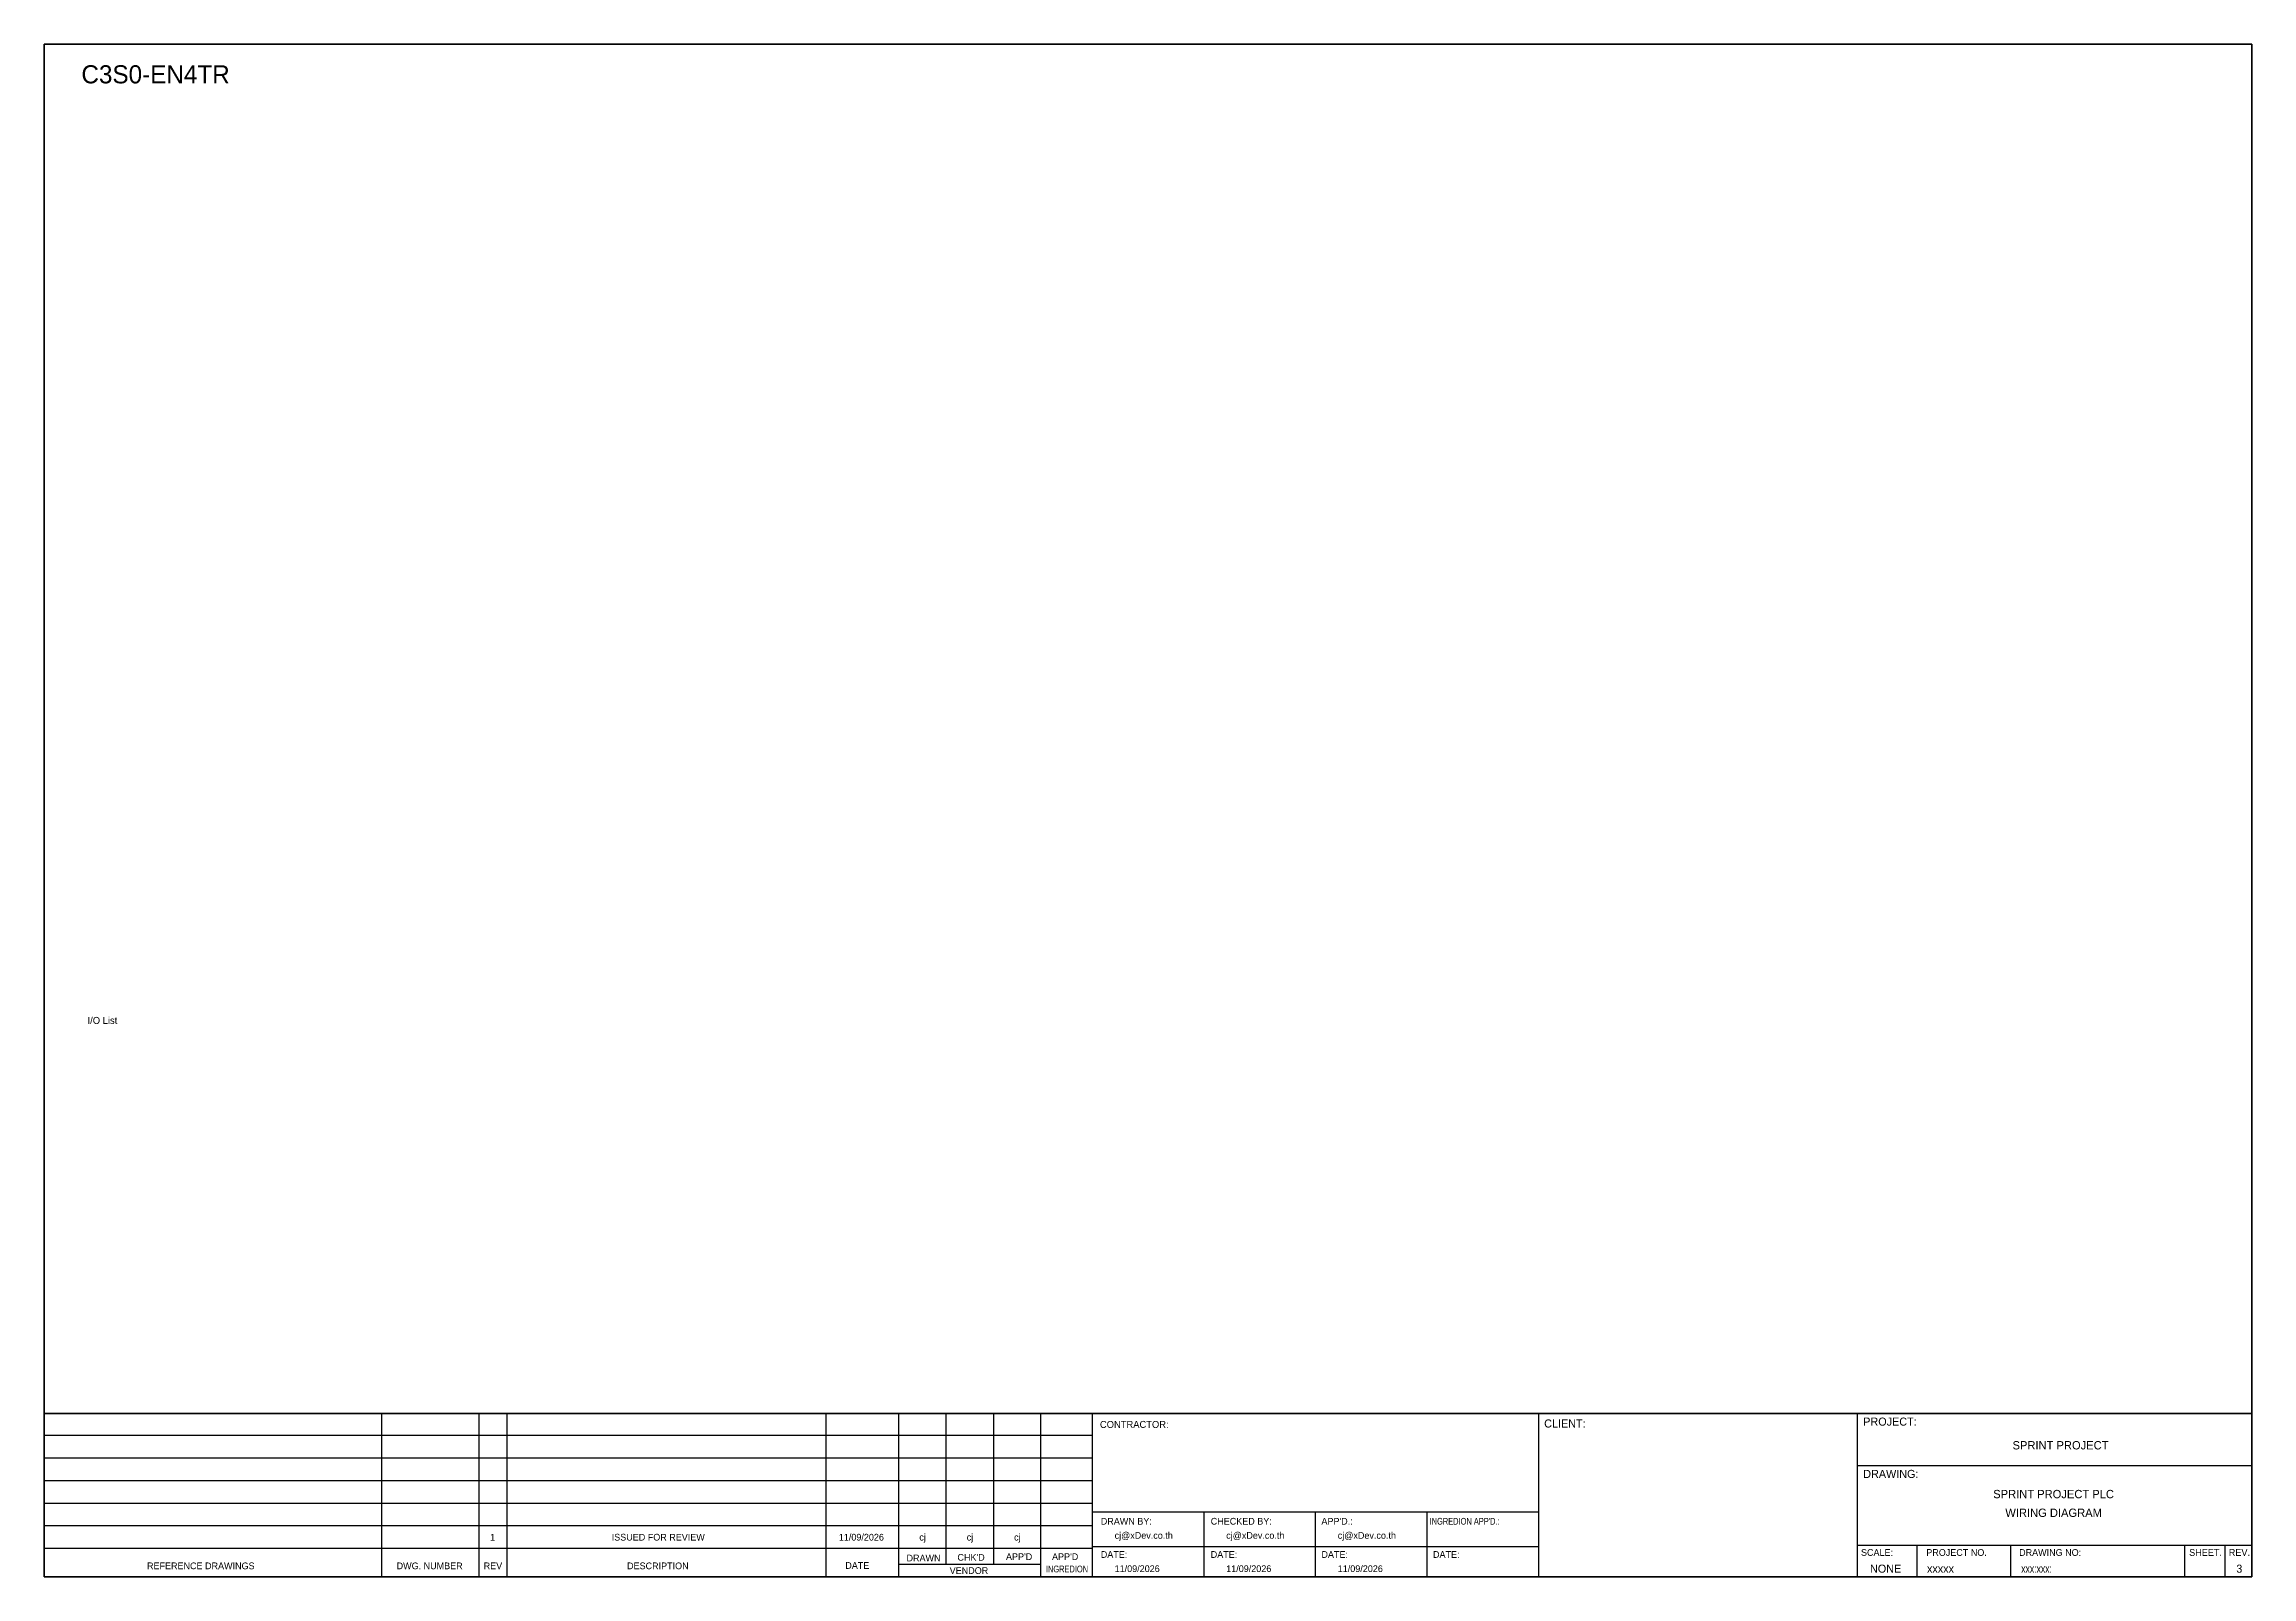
# Model space of a CAD drawing. Header units: metres. Extents: x 0 to 20667, y -39055 to 2704.
# Drawn here: x 4193 to 8087, y -15021 to -12317 of the extents above; entities that cross this region are included whole.
import ezdxf
from ezdxf.enums import TextEntityAlignment as Align

# ---------------------------------------------------------------- set-up
doc = ezdxf.new("R2010")
doc.units = ezdxf.units.M

msp = doc.modelspace()

# ---------------------------------------------------------------- linework, layer by layer
at = {"color": 4}
for p, q in [((7495.6, -14965), (7495.6, -15021.1)), ((7660.9, -14965), (7660.9, -15021.1))]:
    msp.add_line(p, q, dxfattribs=at)
at = {"color": 4, "ltscale": 0.5}
for p, q in [((7968, -14965), (7968, -15021.1)), ((7968, -14965), (7968, -15021.1)), ((8039.2, -14965), (8039.2, -15021.1)), ((8039.2, -14965), (8039.2, -15021.1))]:
    msp.add_line(p, q, dxfattribs=at)
at = {"layer": 'GT_1', "color": 4}
for p, q in [((4788.7, -15021.1), (4788.7, -14732.9)), ((4960.6, -15021.1), (4960.6, -14732.9)), ((5009.7, -15021.1), (5009.7, -14732.9)), ((5572.4, -15021.1), (5572.4, -14732.9)), ((5700.7, -15021.1), (5700.7, -14732.9)), ((5784.3, -14999.3), (5784.3, -14732.9)), ((5867.8, -14999.2), (5867.8, -14732.9)), ((5951.1, -15021.1), (5951.1, -14732.9)), ((6042.1, -15021.1), (6042.1, -14732.9)), ((6829.1, -15021.1), (6829.1, -14732.9)), ((7391.4, -15021.1), (7391.4, -14732.9)), ((7391.4, -15021.1), (7391.4, -14732.9)), ((7391.4, -15021.1), (7391.4, -14732.9)), ((6042.1, -14771.8), (4193.3, -14771.8)), ((6042.1, -14811.6), (4193.3, -14811.6)), ((6042.1, -14851.5), (4193.3, -14851.5)), ((6042.1, -14891.4), (4193.3, -14891.4)), ((6829.1, -14906.7), (6042.1, -14906.7)), ((6238.9, -15021.1), (6238.9, -14906.7)), ((6435.6, -15021.1), (6435.6, -14906.7)), ((6632.4, -15021.1), (6632.4, -14906.7)), ((6042.1, -14931.3), (4193.3, -14931.3)), ((6042, -14971.3), (4193.3, -14971.3)), ((6829.1, -14968.2), (6042.1, -14968.2)), ((7391.4, -14965), (8086.6, -14965)), ((5951.1, -14999.3), (5700.7, -14999.3))]:
    msp.add_line(p, q, dxfattribs=at)
at = {"layer": 'HELPPOINT', "color": 4, "lineweight": 35}
for p, q in [((4193.3, -15021.1), (4193.3, -12316.9)), ((4193.3, -12316.9), (8086.6, -12316.9)), ((4193.3, -15021.1), (4193.3, -12316.9)), ((4193.3, -12316.9), (8086.6, -12316.9)), ((8086.6, -12316.9), (8086.6, -15021.1)), ((8086.6, -12316.9), (8086.6, -15021.1)), ((8086.6, -15021.1), (4193.3, -15021.1)), ((8086.6, -15021.1), (4193.3, -15021.1))]:
    msp.add_line(p, q, dxfattribs=at)
at = {"layer": 'HELPPOINT', "color": 4}
for p, q in [((7391.4, -14824.5), (8086.6, -14824.5)), ((7391.4, -14824.5), (8086.6, -14824.5)), ((7391.4, -14965), (8086.6, -14965))]:
    msp.add_line(p, q, dxfattribs=at)
at = {"layer": 'MEMBER', "color": 4, "lineweight": 35}
msp.add_line((4193.3, -14732.9), (8086.6, -14732.9), dxfattribs=at)
msp.add_line((4193.3, -14732.9), (8086.6, -14732.9), dxfattribs=at)
at = {"layer": 'MEMBER', "color": 4}
for p, q in [((7391.4, -14824.5), (8086.6, -14824.5)), ((7391.4, -14824.5), (8086.6, -14824.5)), ((7391.4, -14965), (8086.6, -14965)), ((7391.4, -14965), (8086.6, -14965))]:
    msp.add_line(p, q, dxfattribs=at)

# ---------------------------------------------------------------- texts
at = {"color": 2}
msp.add_text('C3S0-EN4TR', height=32, dxfattribs=at).set_placement((4259, -12386.1))
at = {"color": 4, "ltscale": 100}
for s, p in [('SPRINT PROJECT', (7749.2, -14788.9)), ('SPRINT PROJECT PLC', (7737, -14875)), ('WIRING DIAGRAM', (7737, -14908))]:
    msp.add_text(s, height=14.693, dxfattribs=at).set_placement(p, align=Align.MIDDLE_CENTER)
at = {"layer": 'GT_1', "color": 4}
for s, p in [('CLIENT:', (6838.6, -14757.6)), ('PROJECT:', (7401.3, -14754.3)), ('DRAWING:', (7401.3, -14846.6))]:
    msp.add_text(s, height=14.25, dxfattribs=at).set_placement(p)
at = {"layer": 'MEMBER', "color": 4, "ltscale": 0.8}
for s, height, p in [('I/O List', 12.35, (4269.9, -14045.5)), ('CONTRACTOR:', 12.35, (6055.2, -14758.3)), ('DRAWN BY:', 11.88, (6056.7, -14928.9)), ('cj@xDev.co.th', 11.875, (6081.1, -14953.9)), ('CHECKED BY:', 11.875, (6250.6, -14928.9)), ('cj@xDev.co.th', 11.875, (6277.9, -14953.9)), ("APP'D.:", 11.88, (6445.8, -14928.9)), ('cj@xDev.co.th', 11.875, (6474.6, -14953.9)), ('DRAWN', 11.88, (5714.1, -14993.8)), ("CHK'D", 11.88, (5803.9, -14992.6)), ("APP'D", 11.88, (5889.5, -14991.4)), ("APP'D", 11.88, (5970.7, -14991.4)), ('DATE:', 11.88, (6056.7, -14987.5)), ('DATE:', 11.88, (6250.6, -14987.5)), ('DATE:', 11.88, (6445.8, -14987.5)), ('DATE:', 11.88, (6642.6, -14987.5)), ('SCALE:', 11.88, (7397.3, -14984)), ('PROJECT NO.', 11.875, (7512.5, -14984)), ('DRAWING NO:', 11.875, (7676.2, -14984)), ('SHEET.', 12, (7976, -14984)), ('REV.', 12, (8045.9, -14984)), ('REFERENCE DRAWINGS', 11.875, (4374.7, -15007.6)), ('DWG. NUMBER', 11.875, (4814.9, -15007.6)), ('REV', 11.88, (4968.4, -15007.6)), ('DESCRIPTION', 11.875, (5221.3, -15007.6)), ('DATE', 11.88, (5606.1, -15006.9)), ('VENDOR', 11.88, (5790.2, -15015.9)), ('11/09/2026', 11.88, (6081.1, -15012.6)), ('11/09/2026', 11.88, (6277.9, -15012.6)), ('11/09/2026', 11.88, (6474.6, -15012.6)), ('NONE', 14.23, (7413.3, -15013.7)), ('xxxxx', 14.23, (7513.7, -15013.7))]:
    msp.add_text(s, height=height, dxfattribs=at).set_placement(p)
for s, height, p in [('1', 11.9, (4984.2, -14951.1)), ('ISSUED FOR REVIEW', 11.875, (5276.3, -14951.1)), ('11/09/2026', 11.88, (5634.5, -14951.1)), ('cj', 11.88, (5742.4, -14951.1)), ('cj', 11.88, (5826, -14951.1)), ('cj', 11.88, (5909.5, -14951.1))]:
    msp.add_text(s, height=height, dxfattribs=at).set_placement(p, align=Align.MIDDLE_CENTER)
at = {"layer": 'MEMBER', "color": 4, "ltscale": 0.8, "width": 0.8}
for s, height, p in [("INGREDION APP'D.:", 11.875, (6636.6, -14928.9)), ('INGREDION', 11.88, (5959.9, -15013.1)), ('xxx:xxx:', 14.23, (7679.9, -15013.7))]:
    msp.add_text(s, height=height, dxfattribs=at).set_placement(p)
at = {"layer": 'MEMBER', "color": 4, "ltscale": 0.8}
msp.add_text('3', height=14.2, dxfattribs=at).set_placement((8064.5, -15013.7), align=Align.CENTER)

doc.saveas('drawing.dxf')
